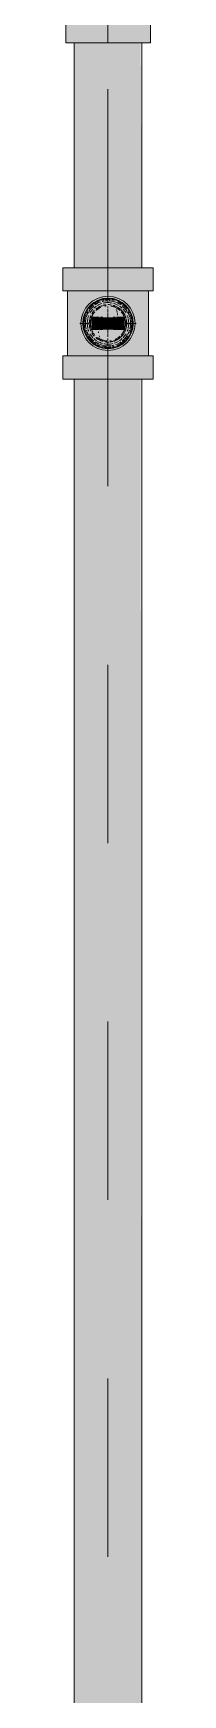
# Model space of a CAD drawing. Header units: millimetres. Extents: x -4000 to 187956, y -58990 to 162485.
# Drawn here: x 14210 to 14290, y 101480 to 102958 of the extents above; entities that cross this region are included whole.
import ezdxf

# ---------------------------------------------------------------- set-up
doc = ezdxf.new("R2010")
doc.units = ezdxf.units.MM
doc.linetypes.add('Dash 1_16_', pattern=[317.5, 158.75, -158.75])
for name, color, linetype, lineweight in [('F-SPRN', 3, 'Continuous', 9), ('P-PIPE', 3, 'Continuous', 9), ('P-PIPE-CNTR', 3, 'Continuous', 9)]:
    doc.layers.add(name, color=color, linetype=linetype, lineweight=lineweight)

# ---------------------------------------------------------------- blocks, each defined once
blk = doc.blocks.new('Sprinkler_Up - DN20-V51-FFS - TANG 1')
at = {"layer": 'F-SPRN', "transparency": 33554534}
for points in [[(-13.5, 0), (-3.9, 0.7), (-1.7, 2.9), (-1.2, 3.5), (-0.6, 4), (0.6, 4), (1.2, 3.5), (1.7, 2.9), (4.6, 0), (22.2, 0), (18, 13.1), (6.9, 21.2), (-6.9, 21.2), (-18, 13.1), (-22.2, 0)], [(0, -16.7), (4.3, -16.1), (11.8, -11.8), (16.1, -4.3), (16.1, 4.3), (11.8, 11.8), (8.3, 14.4), (0, 16.7), (-4.3, 16.1), (-11.8, 11.8), (-16.1, 4.3), (-16.1, -4.3), (-11.8, -11.8), (-8.3, -14.4)], [(0, -15.6), (7.8, -13.5), (13.5, -7.8), (15.1, -4), (15.1, 4), (13.5, 7.8), (7.8, 13.5), (0, 15.6), (-7.8, 13.5), (-11, 11), (-15.1, 4), (-15.1, -4), (-11, -11), (-7.8, -13.5)], [(0, -21.2), (6.9, -21.2), (18, -13.1), (22.2, 0), (3.9, -0.7), (1.7, -2.9), (1.2, -3.5), (0.6, -4), (-0.6, -4), (-1.2, -3.5), (-1.7, -2.9), (-4.6, 0), (-22.2, 0), (-18, -13.1), (-6.9, -21.2)], [(-10.9, -5.5), (-10.9, 5.4), (-14.5, 5.4), (-14.5, -5.5)], [(-7.7, -5.5), (-7.7, 5.4), (-10.9, 5.4), (-10.9, -5.5)], [(0, -5.5), (0, 5.4), (-7.7, 5.4), (-7.7, -5.5)], [(0, 0), (5.7, 0), (2.9, 4.9), (-2.9, 4.9), (-5.7, 0)], [(2.9, -4.9), (5.7, 0), (-5.7, 0), (-2.9, -4.9)], [(0, 0), (4.6, 0), (0, 4.6), (-4.6, 0)], [(0, -4.6), (4.6, 0), (-4.6, 0)], [(0, -2.6), (1.3, 0), (-1.8, 0)], [(-1.3, 0), (1.8, 0), (0, 2.6)], [(7.7, -5.5), (7.7, 5.4), (0, 5.4), (0, -5.5)], [(10.9, -5.5), (10.9, 5.4), (7.7, 5.4), (7.7, -5.5)], [(14.5, -5.5), (14.5, 5.4), (10.9, 5.4), (10.9, -5.5)]]:
    blk.add_hatch(color=1, dxfattribs=at).paths.add_polyline_path(points)
at = {"layer": 'F-SPRN', "color": 1}
for p, q in [((-11.5, 5.4), (-14.5, 5.4)), ((-14.5, 5.4), (-11.3, 5.4)), ((-14.5, 5.4), (-14.5, 3.7)), ((-14.5, 3.3), (-14.5, 0)), ((-11.5, 5.4), (-11.5, 4)), ((-10.9, 1.9), (-10.9, 3.6)), ((-10.8, 5.4), (-8, 5.4)), ((-8.1, 5.4), (-10.8, 5.4)), ((-8.1, 5.4), (-8.1, 2.8)), ((-8.1, 2.5), (-8.1, 0.7)), ((-7.7, 4.8), (-7.7, 2.7)), ((-7.7, 4.8), (-7.7, 2.7)), ((-7.7, 2.1), (-7.7, 0.5)), ((-7.7, 2.1), (-7.7, 0.5)), ((-6.7, 5.4), (-4.7, 5.4)), ((-5.8, 3.8), (-5.8, 2.2)), ((-2.1, 0), (-2.1, 0)), ((-2.1, 0), (-2.1, -0.1)), ((0, 2.1), (-0.1, 2.1)), ((2.1, 0), (2.1, 0.1)), ((2.1, 0), (2.1, 0)), ((4.7, 5.4), (6.5, 5.4)), ((7.7, 5.4), (10.8, 5.4)), ((7.7, 5.2), (7.7, 2.7)), ((7.7, 5.2), (7.7, 2.7)), ((7.7, 2.3), (7.7, 0.5)), ((7.7, 2.3), (7.7, 0.5)), ((10.8, 5.4), (8.1, 5.4)), ((8.1, 5.4), (8.1, 2.8)), ((8.1, 2.5), (8.1, 0.4)), ((10.9, 5.4), (14.5, 5.4)), ((10.9, 3.6), (10.9, 0.2)), ((14.5, 5.4), (11.5, 5.4)), ((11.5, 5.4), (11.5, 4)), ((11.5, 3), (11.5, 0.2)), ((14.5, 5.4), (14.5, -5.5)), ((-14.5, -1.3), (-14.5, -3.7)), ((-11.1, -5.5), (-14.5, -5.5)), ((-14.5, -5.5), (-11.5, -5.5)), ((-10.9, -2.6), (-10.9, -1.3)), ((-10.8, -5.5), (-8.1, -5.5)), ((-7.8, -5.5), (-10.8, -5.5)), ((-8.1, -4.2), (-8.1, -5.5)), ((-7.7, -2.7), (-7.7, -4)), ((-7.7, -2.7), (-7.7, -4)), ((-7, -5.5), (-5.8, -5.5)), ((-4.8, -5.5), (-7, -5.5)), ((-5.8, -2.3), (-5.8, -3.8)), ((0, -2.1), (0.1, -2.1)), ((7, -5.5), (4.8, -5.5)), ((5.8, -2.2), (5.8, -3.8)), ((5.8, -5.5), (7, -5.5)), ((7.7, -0.5), (7.7, -2.3)), ((7.7, -0.5), (7.7, -2.3)), ((7.7, -2.7), (7.7, -5.4)), ((7.7, -2.7), (7.7, -5.4)), ((10.8, -5.5), (7.7, -5.5)), ((8.1, -0.4), (8.1, -2.5)), ((8.1, -2.8), (8.1, -5.5)), ((8.1, -5.5), (10.8, -5.5)), ((10.9, -0.2), (10.9, -3.6)), ((14.5, -5.5), (10.9, -5.5)), ((11.5, -0.2), (11.5, -3)), ((11.5, -4), (11.5, -5.5)), ((11.5, -5.5), (14.5, -5.5))]:
    blk.add_line(p, q, dxfattribs=at)
at = {"layer": 'F-SPRN', "color": 1, "flags": 128}
for points in [[(-0.6, 2), (-0.7, 2), (-0.8, 1.9), (-0.9, 1.9), (-0.9, 1.9), (-1, 1.8), (-1.1, 1.8), (-1.2, 1.7), (-1.2, 1.7), (-1.3, 1.6), (-1.4, 1.6), (-1.4, 1.5), (-1.5, 1.5), (-1.5, 1.4), (-1.6, 1.3), (-1.6, 1.3), (-1.7, 1.2), (-1.7, 1.1), (-1.8, 1.1), (-1.8, 1), (-1.9, 0.9), (-1.9, 0.8), (-1.9, 0.8), (-2, 0.7), (-2, 0.6), (-2, 0.5), (-2, 0.5), (-2, 0.4), (-2.1, 0.3), (-2.1, 0.2), (-2.1, 0.1), (-2.1, 0)], [(-0.5, 2), (-0.6, 2), (-0.6, 2)], [(-0.1, 2.1), (-0.1, 2.1), (-0.2, 2.1), (-0.3, 2.1), (-0.4, 2), (-0.5, 2)], [(2.1, 0.1), (2.1, 0.2), (2.1, 0.2), (2.1, 0.3), (2, 0.4), (2, 0.5), (2, 0.6), (2, 0.7), (1.9, 0.7), (1.9, 0.8), (1.9, 0.9), (1.8, 1), (1.8, 1), (1.8, 1.1), (1.7, 1.2), (1.7, 1.2), (1.6, 1.3), (1.6, 1.4), (1.5, 1.4), (1.4, 1.5), (1.4, 1.5), (1.3, 1.6), (1.3, 1.7), (1.2, 1.7), (1.1, 1.7), (1.1, 1.8), (1, 1.8), (0.9, 1.9), (0.8, 1.9), (0.8, 1.9), (0.7, 2), (0.6, 2), (0.5, 2), (0.4, 2), (0.4, 2), (0.3, 2.1), (0.2, 2.1), (0.1, 2.1), (0, 2.1)], [(-2.1, -0.1), (-2.1, -0.2), (-2.1, -0.2), (-2.1, -0.3)], [(-2.1, -0.3), (-2, -0.4), (-2, -0.5), (-2, -0.6), (-2, -0.7), (-1.9, -0.7), (-1.9, -0.8), (-1.9, -0.9), (-1.8, -1), (-1.8, -1), (-1.8, -1.1), (-1.7, -1.2), (-1.7, -1.2), (-1.6, -1.3), (-1.6, -1.4), (-1.5, -1.4), (-1.4, -1.5), (-1.4, -1.5), (-1.3, -1.6), (-1.3, -1.7), (-1.2, -1.7), (-1.1, -1.7), (-1.1, -1.8), (-1, -1.8), (-0.9, -1.9), (-0.8, -1.9), (-0.8, -1.9), (-0.7, -2), (-0.6, -2), (-0.5, -2), (-0.4, -2), (-0.4, -2), (-0.3, -2.1), (-0.2, -2.1), (-0.1, -2.1), (0, -2.1)], [(0.1, -2.1), (0.1, -2.1), (0.2, -2.1), (0.3, -2.1), (0.4, -2), (0.5, -2), (0.6, -2), (0.6, -2), (0.7, -2), (0.8, -1.9), (0.9, -1.9), (0.9, -1.9), (1, -1.8), (1.1, -1.8), (1.2, -1.7), (1.2, -1.7), (1.3, -1.6), (1.4, -1.6), (1.4, -1.5), (1.5, -1.5), (1.5, -1.4), (1.6, -1.3), (1.6, -1.3), (1.7, -1.2), (1.7, -1.1), (1.8, -1.1), (1.8, -1), (1.9, -0.9), (1.9, -0.8), (1.9, -0.8), (2, -0.7), (2, -0.6), (2, -0.5), (2, -0.5), (2, -0.4), (2.1, -0.3), (2.1, -0.2), (2.1, -0.1), (2.1, 0)]]:
    blk.add_lwpolyline(points, dxfattribs=at)
at = {"layer": 'F-SPRN', "color": 1}
for radius, start, end in [(22.2, 360, 180), (21.9, 126.6942, 143.2701), (21.9, 108.2621, 125.7507), (16.7, 106.5995, 120), (16.7, 106.5995, 120), (21.9, 99.348, 107.901), (16.7, 96.4143, 105), (16.7, 96.4143, 105), (21.9, 90.145, 98.8503), (15.6, 95.5762, 100.6843), (15.6, 95.5762, 100.6843), (16.7, 83.0684, 90), (16.7, 83.0684, 90), (21.9, 72.5583, 89.4624), (15.6, 75.573, 80.5892), (15.6, 75.573, 80.5892), (15.6, 67.5614, 74.5481), (15.6, 67.5614, 74.5481), (16.7, 60, 75), (16.7, 60, 75), (21.9, 54.2493, 71.7379), (21.9, 36.7299, 53.3058), (21.9, 165.6773, 179.2615), (21.9, 144.7698, 164.8151), (16.7, 167.6802, 180), (16.7, 167.6802, 180), (16.7, 155.3879, 164.9693), (16.7, 155.3879, 164.9693), (15.6, 166.4265, 180), (15.6, 166.4265, 180), (15.6, 150.9409, 165), (15.6, 159.6139, 165), (16.7, 136.7213, 149.931), (16.7, 136.7213, 149.931), (15.6, 150.9409, 156.3845), (15.6, 138.4214, 150), (15.6, 138.4214, 150), (16.7, 121.4181, 130.5751), (16.7, 121.4181, 130.5751), (15.6, 120.5262, 133.2078), (15.6, 120.5262, 133.2078), (15.6, 114.4363, 119.9813), (15.6, 114.4363, 119.9813), (4.63, 155.7832, 180), (4.63, 155.7832, 180), (4.63, 109.0192, 138.2703), (4.63, 109.0192, 138.2703), (2.56, 109.0192, 168.8278), (2.56, 109.0192, 168.8278), (2.04, 109.0192, 180), (4.63, 17.9592, 90), (4.63, 17.9592, 90), (3.81, 57.0577, 90), (2.56, 14.5599, 90), (2.56, 14.5599, 90), (2.04, 10.4703, 90), (3.81, 16.1605, 43.8358), (15.6, 60.0187, 65.5637), (15.6, 60.0187, 65.5637), (15.6, 46.7922, 60), (15.6, 46.7922, 60), (16.7, 49.4249, 58.5819), (16.7, 49.4249, 58.5819), (15.6, 30, 41.5786), (15.6, 30, 41.5786), (16.7, 30, 43.2787), (16.7, 30, 43.2787), (15.6, 23.6155, 29.5646), (15.6, 15, 29.5646), (15.6, 15, 20.3861), (16.7, 15, 24.6121), (16.7, 15, 24.6121), (15.6, 360, 13.6618), (15.6, 0, 13.6618), (16.7, 360, 12.3198), (16.7, 0, 12.3198), (21.9, 15.1849, 35.2302), (21.9, 0.7385, 14.3227), (22.2, 180, 360), (21.9, 180.7385, 194.3227), (21.9, 195.1849, 215.2302), (21.9, 216.7299, 233.3058), (16.7, 180, 192.3198), (16.7, 180, 192.3198), (16.7, 195.0307, 204.6121), (16.7, 195.0307, 204.6121), (15.6, 181.9082, 193.6618), (15.6, 181.9082, 193.6618), (15.6, 197.3339, 209.5646), (15.6, 197.3339, 209.5646), (16.7, 210.069, 223.2787), (16.7, 210.069, 223.2787), (15.6, 212.5472, 221.5786), (15.6, 212.5472, 221.5786), (16.7, 229.4249, 238.5819), (16.7, 229.4249, 238.5819), (15.6, 233.795, 240), (15.6, 233.795, 240), (16.7, 240, 255), (16.7, 240, 255), (15.6, 240.0187, 254.5481), (15.6, 240.0187, 254.5481), (4.63, 197.9592, 0), (4.63, 197.9592, 360), (3.81, 196.1605, 360), (2.56, 191.1677, 0), (2.56, 191.1677, 360), (2.04, 190.4703, 0), (16.7, 286.5995, 300), (16.7, 286.5995, 300), (15.6, 294.4363, 299.9813), (15.6, 294.4363, 299.9813), (15.6, 300, 313.2078), (15.6, 300, 313.2078), (16.7, 301.4181, 310.5751), (16.7, 301.4181, 310.5751), (15.6, 318.4214, 330), (15.6, 318.4214, 330), (16.7, 316.7213, 330), (16.7, 316.7213, 330), (21.9, 306.6942, 323.2701), (15.6, 330.4354, 345), (15.6, 330.4354, 336.3845), (15.6, 339.6139, 345), (15.6, 346.3382, 360), (15.6, 346.3382, 360), (16.7, 335.3879, 345), (16.7, 335.3879, 345), (16.7, 347.6802, 360), (16.7, 347.6802, 360), (21.9, 324.7698, 344.8151), (21.9, 345.6773, 359.2615), (21.9, 234.2493, 251.7379), (21.9, 252.5583, 269.4624), (15.6, 255, 267.64), (15.6, 255, 267.64), (16.7, 263.0684, 270), (16.7, 263.0684, 270), (21.9, 270.145, 278.8503), (15.6, 275.5762, 280.6843), (15.6, 275.5762, 280.6843), (16.7, 276.4143, 285), (16.7, 276.4143, 285), (21.9, 279.348, 287.901), (21.9, 288.2621, 305.7507)]:
    blk.add_arc((0, 0), radius, start, end, dxfattribs=at)
blk = doc.blocks.new('Steel_Transition_Threaded_HoaPhat - Standard-V54-FFS - TANG 1')
at = {"layer": 'P-PIPE', "lineweight": 13, "transparency": 33554534}
h = blk.add_hatch(color=1, dxfattribs=at)
h.paths.add_polyline_path([(14250, 102677.7), (14255.8, 102678.5), (14261.3, 102680.7), (14265.9, 102684.3), (14269.5, 102689), (14271.7, 102694.4), (14272.5, 102700.2), (14271.7, 102706.1), (14269.5, 102711.5), (14265.9, 102716.1), (14261.3, 102719.7), (14255.8, 102722), (14250, 102722.7), (14244.2, 102722), (14238.8, 102719.7), (14234.1, 102716.1), (14230.5, 102711.5), (14228.3, 102706.1), (14227.5, 102700.2), (14228.3, 102694.4), (14230.5, 102689), (14234.1, 102684.3), (14238.8, 102680.7), (14244.2, 102678.5)])
h.paths.add_polyline_path([(14250, 102680.1), (14244.8, 102680.8), (14240, 102682.8), (14235.8, 102686), (14232.6, 102690.2), (14230.6, 102695), (14229.9, 102700.2), (14230.6, 102705.4), (14232.6, 102710.3), (14235.8, 102714.4), (14240, 102717.6), (14244.8, 102719.6), (14250, 102720.3), (14255.2, 102719.6), (14260.1, 102717.6), (14264.2, 102714.4), (14267.4, 102710.3), (14269.4, 102705.4), (14270.1, 102700.2), (14269.4, 102695), (14267.4, 102690.2), (14264.2, 102686), (14260.1, 102682.8), (14255.2, 102680.8)])
for points in [[(14250, 102680.1), (14250, 102683.8), (14241.8, 102686), (14235.8, 102692), (14233.6, 102700.2), (14235.8, 102708.4), (14241.8, 102714.4), (14250, 102716.6), (14250, 102720.3), (14244.8, 102719.6), (14240, 102717.6), (14235.8, 102714.4), (14232.6, 102710.3), (14230.6, 102705.4), (14229.9, 102700.2), (14230.6, 102695), (14232.6, 102690.2), (14235.8, 102686), (14240, 102682.8), (14244.8, 102680.8)], [(14250, 102681.7), (14254.8, 102682.4), (14259.3, 102684.2), (14263.1, 102687.1), (14266, 102691), (14267.9, 102695.4), (14268.5, 102700.2), (14267.9, 102705), (14266, 102709.5), (14263.1, 102713.3), (14259.3, 102716.3), (14254.8, 102718.1), (14250, 102718.7), (14245.2, 102718.1), (14240.8, 102716.3), (14236.9, 102713.3), (14234, 102709.5), (14232.1, 102705), (14231.5, 102700.2), (14232.1, 102695.4), (14234, 102691), (14236.9, 102687.1), (14240.8, 102684.2), (14245.2, 102682.4)], [(14250, 102680.1), (14255.2, 102680.8), (14260.1, 102682.8), (14264.2, 102686), (14267.4, 102690.2), (14269.4, 102695), (14270.1, 102700.2), (14269.4, 102705.4), (14267.4, 102710.3), (14264.2, 102714.4), (14260.1, 102717.6), (14255.2, 102719.6), (14250, 102720.3), (14250, 102716.6), (14258.2, 102714.4), (14264.2, 102708.4), (14266.4, 102700.2), (14264.2, 102692), (14258.2, 102686), (14250, 102683.8)]]:
    blk.add_hatch(color=1, dxfattribs=at).paths.add_polyline_path(points)
at = {"layer": 'P-PIPE', "color": 20, "lineweight": 13}
for radius, start, end in [(22.5, 90, 180), (22.5, 90, 270), (20.1, 150, 162.7449), (20.1, 128.8856, 148.1553), (18.5, 136.4297, 150), (18.5, 136.4297, 150), (16.4, 143.5463, 150), (18.5, 123.4976, 133.2041), (18.5, 123.4976, 133.2041), (20.1, 109.6859, 125.0043), (16.4, 121.0738, 128.0319), (18.5, 106.819, 120), (18.5, 106.819, 120), (16.4, 115.1607, 120), (16.4, 107.4657, 111.9681), (20.1, 100.9975, 105), (18.5, 91.4353, 103.2046), (18.5, 91.4353, 103.2046), (16.4, 96.2132, 104.6042), (20.1, 90.5246, 98.5089), (22.5, 270, 90), (22.5, 270, 90), (18.5, 78.0986, 90), (18.5, 78.0986, 90), (20.1, 75.0607, 87.9279), (18.5, 60, 75), (18.5, 60, 75), (16.4, 66.9681, 72.9388), (20.1, 54.9957, 75), (16.4, 50.4733, 56.6389), (18.5, 46.7959, 56.5024), (18.5, 46.7959, 56.5024), (20.1, 31.8447, 51.1144), (16.4, 30, 38.0319), (18.5, 30, 43.5703), (18.5, 30, 43.5703), (20.1, 17.2551, 30), (22.5, 180, 270), (20.1, 166.0499, 193.9501), (18.5, 166.5939, 193.4061), (18.5, 166.5939, 193.4061), (18.5, 157.6232, 165), (18.5, 157.6232, 165), (18.5, 195, 202.3768), (18.5, 195, 202.3768), (16.4, 168.5467, 178.9063), (16.4, 184.8393, 191.4533), (16.4, 158.0319, 163.506), (16.4, 338.0319, 342.8691), (16.4, 353.5463, 8.0319), (18.5, 15, 22.3768), (18.5, 15, 22.3768), (18.5, 337.6232, 345), (18.5, 337.6232, 345), (18.5, 346.5939, 13.4061), (18.5, 346.5939, 13.4061), (20.1, 346.0499, 13.9501), (20.1, 197.2551, 210), (20.1, 211.8447, 231.1144), (18.5, 210, 223.5703), (18.5, 210, 223.5703), (16.4, 210.6635, 216.4537), (18.5, 226.7959, 236.5024), (18.5, 226.7959, 236.5024), (20.1, 234.9957, 255), (16.4, 230.4733, 236.6389), (18.5, 240, 255), (18.5, 240, 255), (16.4, 240, 246.5955), (16.4, 250.3629, 255), (20.1, 255.0607, 267.9279), (18.5, 258.0986, 270), (18.5, 258.0986, 270), (16.4, 264.1652, 268.506), (18.5, 271.4353, 283.2046), (18.5, 271.4353, 283.2046), (16.4, 276.2132, 283.9063), (20.1, 280.9975, 285), (16.4, 287.4657, 291.9681), (18.5, 286.819, 300), (18.5, 286.819, 300), (16.4, 293.4045, 300), (20.1, 289.6859, 305.0043), (18.5, 303.4976, 313.2041), (18.5, 303.4976, 313.2041), (20.1, 308.8856, 328.1553), (18.5, 316.4297, 330), (18.5, 316.4297, 330), (20.1, 330, 342.7449), (20.1, 270.5246, 278.5089)]:
    blk.add_arc((14250, 102700.2), radius, start, end, dxfattribs=at)

msp = doc.modelspace()

# ---------------------------------------------------------------- hatches: boundary and pattern name
at = {"layer": 'P-PIPE', "transparency": 33554534}
for points in [[(14250, 102949.9), (14287.7, 102949.9), (14287.7, 102966.7), (14212.4, 102966.7), (14212.4, 102949.9), (14240.3, 102949.9)], [(14220.9, 102749.7), (14250, 102749.7), (14250, 102949.9), (14219.8, 102949.9), (14219.8, 102749.7)], [(14257.8, 102749.7), (14280.2, 102749.7), (14279.1, 102949.9), (14250, 102949.9), (14250, 102749.7)], [(14239.6, 102729.1), (14250, 102729.1), (14250, 102749.7), (14209.8, 102749.7), (14209.8, 102729.1), (14229.9, 102729.1)], [(14260.4, 102729.1), (14290.2, 102729.1), (14290.2, 102749.7), (14250, 102749.7), (14250, 102729.1)], [(14218.9, 102671.2), (14250, 102671.2), (14250, 102679.1), (14242.6, 102680.4), (14236.4, 102684.1), (14231.7, 102689.6), (14229.2, 102696.5), (14229.2, 102704), (14231.7, 102710.9), (14236.3, 102716.4), (14242.6, 102720.1), (14250, 102721.4), (14250, 102729.1), (14214.1, 102729.1), (14214.1, 102671.2), (14215.3, 102671.2)], [(14281.1, 102671.2), (14285.9, 102671.2), (14285.9, 102729.1), (14250, 102729.1), (14250, 102721.4), (14257.4, 102720.1), (14263.7, 102716.4), (14268.3, 102710.9), (14270.8, 102704), (14270.8, 102696.5), (14268.3, 102689.6), (14263.7, 102684.1), (14257.4, 102680.4), (14250, 102679.1), (14250, 102671.2), (14275.4, 102671.2)], [(14250, 102676.1), (14256.2, 102676.9), (14262.1, 102679.3), (14267.1, 102683.2), (14270.9, 102688.2), (14273.3, 102694), (14274.1, 102700.2), (14273.3, 102706.5), (14270.9, 102712.3), (14267.1, 102717.3), (14262.1, 102721.1), (14256.2, 102723.5), (14250, 102724.3), (14243.8, 102723.5), (14237.9, 102721.1), (14233, 102717.3), (14229.1, 102712.3), (14226.7, 102706.5), (14225.9, 102700.2), (14226.7, 102694), (14229.1, 102688.2), (14233, 102683.2), (14237.9, 102679.3), (14243.8, 102676.9)], [(14241.7, 102685.8), (14242.8, 102687.7), (14241.7, 102691.9), (14242.8, 102696.1), (14245.8, 102699.1), (14257.2, 102704.4), (14258.4, 102708.6), (14257.2, 102712.8), (14255.9, 102714.5), (14250, 102716.9), (14241.7, 102714.7), (14235.5, 102708.6), (14233.3, 102700.2), (14235.5, 102691.9), (14238.2, 102688.4)], [(14250, 102683.5), (14258.4, 102685.8), (14261.8, 102688.4), (14266.1, 102695.9), (14266.1, 102704.6), (14261.8, 102712), (14258.4, 102714.7), (14250, 102716.9), (14245.7, 102716.4), (14238.2, 102712), (14233.9, 102704.6), (14233.9, 102695.9), (14238.2, 102688.4), (14241.7, 102685.8)], [(14239.6, 102650.6), (14250, 102650.6), (14250, 102671.2), (14209.8, 102671.2), (14209.8, 102650.6), (14229.9, 102650.6)], [(14260.4, 102650.6), (14290.2, 102650.6), (14290.2, 102671.2), (14250, 102671.2), (14250, 102650.6)], [(14242.2, 100650.3), (14250, 100650.3), (14250, 102650.6), (14219.8, 102650.6), (14220.9, 100650.3), (14234.9, 100650.3)], [(14257.8, 100650.3), (14280.2, 100650.3), (14279.1, 102650.6), (14250, 102650.6), (14250, 100650.3)]]:
    msp.add_hatch(color=1, dxfattribs=at).paths.add_polyline_path(points)

# ---------------------------------------------------------------- linework, layer by layer
at = {"layer": 'P-PIPE', "color": 20, "lineweight": 13}
for p, q in [((14212.4, 102966.7), (14212.4, 102949.9)), ((14287.7, 102949.9), (14287.7, 102966.7)), ((14212.4, 102949.9), (14287.7, 102949.9)), ((14212.4, 102949.9), (14219.6, 102949.9)), ((14219.8, 102949.9), (14219.8, 102749.7)), ((14223.2, 102949.9), (14219.8, 102949.9)), ((14220.6, 102949.9), (14223.4, 102949.9)), ((14223.8, 102949.9), (14276.2, 102949.9)), ((14276.1, 102949.9), (14223.9, 102949.9)), ((14276.6, 102949.9), (14279.4, 102949.9)), ((14280.2, 102949.9), (14276.8, 102949.9)), ((14280.2, 102749.7), (14280.2, 102949.9)), ((14280.4, 102949.9), (14282.6, 102949.9)), ((14282.6, 102949.9), (14287.7, 102949.9)), ((14209.8, 102749.7), (14209.8, 102729.1)), ((14219.6, 102749.7), (14209.8, 102749.7)), ((14250, 102749.7), (14209.8, 102749.7)), ((14219.8, 102749.7), (14220.9, 102749.7)), ((14221.4, 102749.7), (14278.6, 102749.7)), ((14250, 102749.7), (14221.5, 102749.7)), ((14278.5, 102749.7), (14250, 102749.7)), ((14290.2, 102749.7), (14250, 102749.7)), ((14279.1, 102749.7), (14280.2, 102749.7)), ((14290.2, 102749.7), (14280.4, 102749.7)), ((14290.2, 102729.1), (14290.2, 102749.7)), ((14209.8, 102729.1), (14213.9, 102729.1)), ((14209.8, 102729.1), (14250, 102729.1)), ((14214.1, 102729.1), (14214.1, 102671.2)), ((14215.3, 102729.1), (14239.6, 102729.1)), ((14239.5, 102729.1), (14215.3, 102729.1)), ((14239.5, 102729.1), (14215.3, 102729.1)), ((14240.7, 102729.1), (14250, 102729.1)), ((14250, 102729.1), (14240.7, 102729.1)), ((14250, 102729.1), (14240.7, 102729.1)), ((14250, 102729.1), (14259.3, 102729.1)), ((14250, 102729.1), (14290.2, 102729.1)), ((14259.3, 102729.1), (14250, 102729.1)), ((14259.3, 102729.1), (14250, 102729.1)), ((14260.4, 102729.1), (14284.7, 102729.1)), ((14284.7, 102729.1), (14260.5, 102729.1)), ((14284.7, 102729.1), (14260.5, 102729.1)), ((14285.9, 102671.2), (14285.9, 102729.1)), ((14286.1, 102729.1), (14290.2, 102729.1)), ((14209.8, 102671.2), (14209.8, 102650.6)), ((14213.9, 102671.2), (14209.8, 102671.2)), ((14250, 102671.2), (14209.8, 102671.2)), ((14239.6, 102671.2), (14215.3, 102671.2)), ((14215.3, 102671.2), (14239.5, 102671.2)), ((14215.3, 102671.2), (14239.5, 102671.2)), ((14250, 102671.2), (14240.7, 102671.2)), ((14240.7, 102671.2), (14250, 102671.2)), ((14240.7, 102671.2), (14250, 102671.2)), ((14259.3, 102671.2), (14250, 102671.2)), ((14290.2, 102671.2), (14250, 102671.2)), ((14250, 102671.2), (14259.3, 102671.2)), ((14250, 102671.2), (14259.3, 102671.2)), ((14284.7, 102671.2), (14260.4, 102671.2)), ((14260.5, 102671.2), (14284.7, 102671.2)), ((14260.5, 102671.2), (14284.7, 102671.2)), ((14290.2, 102671.2), (14286.1, 102671.2)), ((14290.2, 102650.6), (14290.2, 102671.2)), ((14209.8, 102650.6), (14219.6, 102650.6)), ((14209.8, 102650.6), (14250, 102650.6)), ((14219.8, 102650.6), (14219.8, 100650.3)), ((14220.9, 102650.6), (14219.8, 102650.6)), ((14278.6, 102650.6), (14221.4, 102650.6)), ((14221.5, 102650.6), (14250, 102650.6)), ((14250, 102650.6), (14278.5, 102650.6)), ((14250, 102650.6), (14290.2, 102650.6)), ((14280.2, 102650.6), (14279.1, 102650.6)), ((14280.2, 100650.3), (14280.2, 102650.6)), ((14280.4, 102650.6), (14290.2, 102650.6))]:
    msp.add_line(p, q, dxfattribs=at)
for radius, start, end in [(24.1, 90, 270), (24.1, 90, 270), (21.1, 150, 154.6013), (21.1, 128.0211, 141.8404), (21.1, 120, 125.8689), (21.1, 108.8679, 117.7452), (21.1, 99.731, 105), (21.1, 90, 98.0211), (24.1, 0, 90), (24.1, 270, 90), (21.1, 84.9275, 90), (21.1, 75, 80.6512), (21.1, 54.4236, 65.5764), (21.1, 38.1596, 51.9789), (21.1, 25.3987, 30), (21.1, 165.7378, 177.9758), (21.1, 182.2548, 192.7707), (21.1, 158.0211, 165), (24.1, 270, 0), (21.1, 15, 21.9789), (21.1, 9.3488, 14.2622), (21.1, 345.7378, 351.9292), (21.1, 351.9789, 357.9758), (21.1, 2.0242, 6.9789), (21.1, 195, 203.0211), (21.1, 205.3987, 210), (21.1, 213.8363, 218.0211), (21.1, 218.1596, 233.0211), (21.1, 234.1311, 240), (21.1, 242.2293, 251.1321), (21.1, 291.9789, 305.8689), (21.1, 306.9789, 315), (21.1, 317.2293, 321.8404), (21.1, 321.9789, 326.1637), (21.1, 336.9789, 345), (21.1, 255, 267.7707), (21.1, 270, 276.9789), (21.1, 279.731, 285)]:
    msp.add_arc((14250, 102700.2), radius, start, end, dxfattribs=at)
at = {"layer": 'P-PIPE', "color": 1}
for centre, radius, start, end in [((14250, 102708.6), 8.35, 69.0027, 79.2369), ((14250, 102708.6), 8.35, 20.1285, 29.0413), ((14250, 102708.6), 8.35, 8.0385, 17.9918), ((14250, 102700.2), 16.7, 46.0317, 57.203), ((14250, 102700.2), 16.7, 39.3092, 45.2846), ((14250, 102700.2), 16.7, 32.3031, 39.2955), ((14250, 102700.2), 16.7, 170.1108, 177.203), ((14250, 102700.2), 16.7, 182.797, 189.8892), ((14250, 102700.2), 16.7, 190.2154, 195.2487), ((14250, 102700.2), 16.7, 157.579, 164.2722), ((14250, 102691.9), 8.35, 131.0366, 150), ((14250, 102691.9), 8.35, 115.6806, 125.5287), ((14250, 102691.9), 8.35, 100.6842, 114.0387), ((14250, 102691.9), 8.35, 90, 100.6842), ((14250, 102708.6), 8.35, 270, 280.6842), ((14250, 102708.6), 8.35, 316.3183, 330), ((14250, 102708.6), 8.35, 352.2824, 1.6717), ((14250, 102700.2), 16.7, 23.314, 31.0974), ((14250, 102700.2), 16.7, 16.9375, 22.421), ((14250, 102700.2), 16.7, 337.2636, 343.0625), ((14250, 102700.2), 16.7, 4.3093, 9.8892), ((14250, 102700.2), 16.7, 231.8726, 237.203), ((14250, 102691.9), 8.35, 172.0327, 181.5407), ((14250, 102691.9), 8.35, 199.9004, 209.0413), ((14250, 102691.9), 8.35, 226.6998, 237.8461), ((14250, 102691.9), 8.35, 249.0027, 259.2369), ((14250, 102700.2), 16.7, 264.6626, 273.5288), ((14250, 102700.2), 16.7, 308.1274, 313.9683), ((14250, 102700.2), 16.7, 314.7154, 320.6908), ((14250, 102700.2), 16.7, 328.9026, 336.686)]:
    msp.add_arc(centre, radius, start, end, dxfattribs=at)
at = {"layer": 'P-PIPE-CNTR', "color": 20, "lineweight": 13}
for p, q in [((14250, 102949.9), (14250, 103014.2)), ((14250, 102749.7), (14250, 102724.3)), ((14250, 102724.3), (14250, 102722.7)), ((14250, 102722.7), (14250, 102721.4)), ((14250, 102720.3), (14250, 102718.7)), ((14250, 102715.3), (14250, 102713.7)), ((14250, 102712.7), (14250, 102710)), ((14250, 102709.1), (14250, 102705.6)), ((14250, 102704.4), (14250, 102702.8)), ((14250, 102702.3), (14250, 102700.2)), ((14250, 102700.2), (14250, 102698.2)), ((14250, 102697.7), (14250, 102696)), ((14250, 102693.8), (14250, 102691.2)), ((14250, 102690.5), (14250, 102688.3)), ((14250, 102686.6), (14250, 102685.1)), ((14250, 102683.5), (14250, 102682.4)), ((14250, 102681.7), (14250, 102680.1)), ((14250, 102679.1), (14250, 102677.8)), ((14250, 102676.1), (14250, 102650.6))]:
    msp.add_line(p, q, dxfattribs=at)
at = {"layer": 'P-PIPE-CNTR', "color": 1, "linetype": 'Dash 1_16_'}
for p, q in [((14250, 102749.7), (14250, 102949.9)), ((14250, 102749.7), (14250, 102949.9)), ((14250, 102722.7), (14250, 102725.2)), ((14250, 102721.4), (14250, 102722.7)), ((14250, 102718.7), (14250, 102720.3)), ((14250, 102713.7), (14250, 102715.3)), ((14250, 102710), (14250, 102712.7)), ((14225, 102700.2), (14227.5, 102700.2)), ((14227.8, 102700.2), (14231.5, 102700.2)), ((14231.5, 102700.2), (14233.3, 102700.2)), ((14236.9, 102700.2), (14240.4, 102700.2)), ((14240.4, 102700.2), (14242.3, 102700.2)), ((14245.4, 102700.2), (14247.6, 102700.2)), ((14248.7, 102700.2), (14250, 102700.2)), ((14250, 102705.6), (14250, 102709.2)), ((14250, 102702.8), (14250, 102704.4)), ((14250, 102700.2), (14250, 102702.3)), ((14250, 102698.2), (14250, 102700.2)), ((14250, 102700.2), (14251.3, 102700.2)), ((14250, 102696), (14250, 102697.7)), ((14251.8, 102700.2), (14254.6, 102700.2)), ((14255.7, 102700.2), (14263.5, 102700.2)), ((14266.4, 102700.2), (14268.5, 102700.2)), ((14268.5, 102700.2), (14272.2, 102700.2)), ((14272.5, 102700.2), (14275, 102700.2)), ((14250, 102691.2), (14250, 102694.8)), ((14250, 102688.3), (14250, 102690.5)), ((14250, 102685.1), (14250, 102686.6)), ((14250, 102682.4), (14250, 102683.6)), ((14250, 102680.1), (14250, 102681.7)), ((14250, 102677.7), (14250, 102679.1)), ((14250, 102675.2), (14250, 102677.7)), ((14250, 100650.3), (14250, 102650.6)), ((14250, 100650.3), (14250, 102650.6))]:
    msp.add_line(p, q, dxfattribs=at)

# ---------------------------------------------------------------- block references
at = {"layer": 'F-SPRN', "color": 1}
msp.add_blockref('Sprinkler_Up - DN20-V51-FFS - TANG 1', (14250, 102700.2), dxfattribs=at)
at = {"layer": 'P-PIPE', "color": 20, "lineweight": 13}
msp.add_blockref('Steel_Transition_Threaded_HoaPhat - Standard-V54-FFS - TANG 1', (0, 0), dxfattribs=at)

doc.saveas('drawing.dxf')
